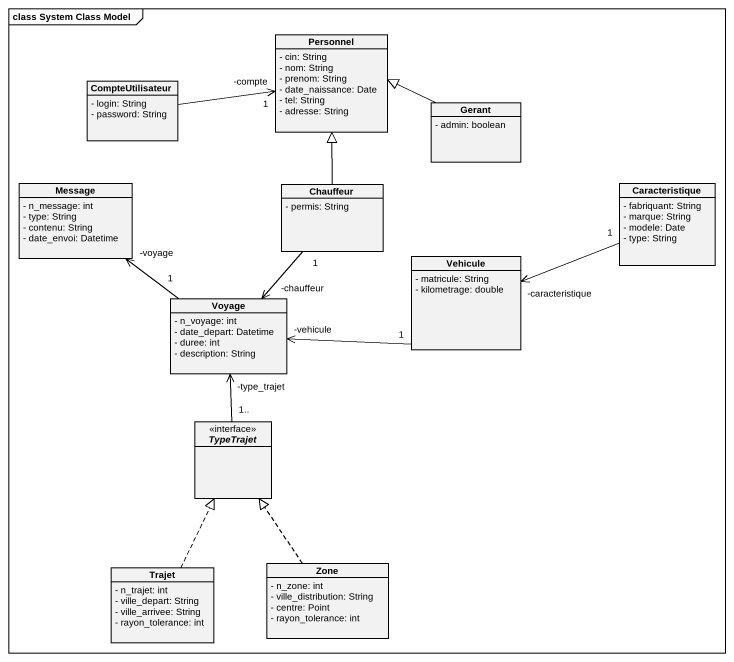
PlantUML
@startuml
mainframe class System Class Model
hide circle
hide empty members
skinparam classAttributeIconSize 0
class Personnel {
  - cin: String
  - nom: String
  - prenom: String
  - date_naissance: Date
  - tel: String
  - adresse: String
}
class CompteUtilisateur {
  - login: String
  - password: String
}
class Gerant {
  - admin: boolean
}
class Message {
  - n_message: int
  - type: String
  - contenu: String
  - date_envoi: Datetime
}
class Chauffeur {
  - permis: String
}
class Caracteristique {
  - fabriquant: String
  - marque: String
  - modele: Date
  - type: String
}
class Vehicule {
  - matricule: String
  - kilometrage: double
}
class Voyage {
  - n_voyage: int
  - date_depart: Datetime
  - duree: int
  - description: String
}
interface TypeTrajet <<interface>>
class Trajet {
  - n_trajet: int
  - ville_depart: String
  - ville_arrivee: String
  - rayon_tolerance: int
}
class Zone {
  - n_zone: int
  - ville_distribution: String
  - centre: Point
  - rayon_tolerance: int
}
Personnel "-compte\n1" <-left- CompteUtilisateur
Gerant -left-|> Personnel
Message "-voyage" <-- "1" Voyage
Chauffeur -up-|> Personnel
Chauffeur "1" --> "-chauffeur" Voyage
Caracteristique "1" -left-> "-caracteristique" Vehicule
Vehicule "1" -left-> "-vehicule" Voyage
TypeTrajet "1.." -up-> "-type_trajet" Voyage
Trajet .up.|> TypeTrajet
Zone .up.|> TypeTrajet
@enduml
